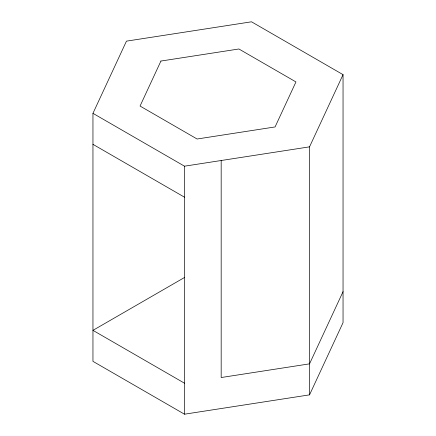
<?xml version="1.0" encoding="UTF-8"?>
<svg xmlns="http://www.w3.org/2000/svg" width="436" height="436" viewBox="0 0 436 436"><rect width="100%" height="100%" fill="white"/><g stroke="black" fill="none" stroke-linecap="round" stroke-linejoin="round"><path stroke-width="0.65" d="M92.955 113.338L126.462 41.142L251.507 21.8L343.045 74.649L343.045 322.662L309.538 394.858L184.493 414.2L92.955 361.351L92.955 113.338L184.493 166.187L309.538 146.845L343.045 74.649M343.045 291.662L309.538 363.853L221.172 377.527L221.172 160.513M184.504 277.492L92.955 330.352L184.493 383.2M92.955 144.338L184.493 197.186M309.538 146.845L309.538 394.858M184.493 166.187L184.493 414.2M160.928 61.045L140.043 106.052L197.11 139.002L275.072 126.941L295.957 81.935L238.89 48.985L160.928 61.045"/></g></svg>
